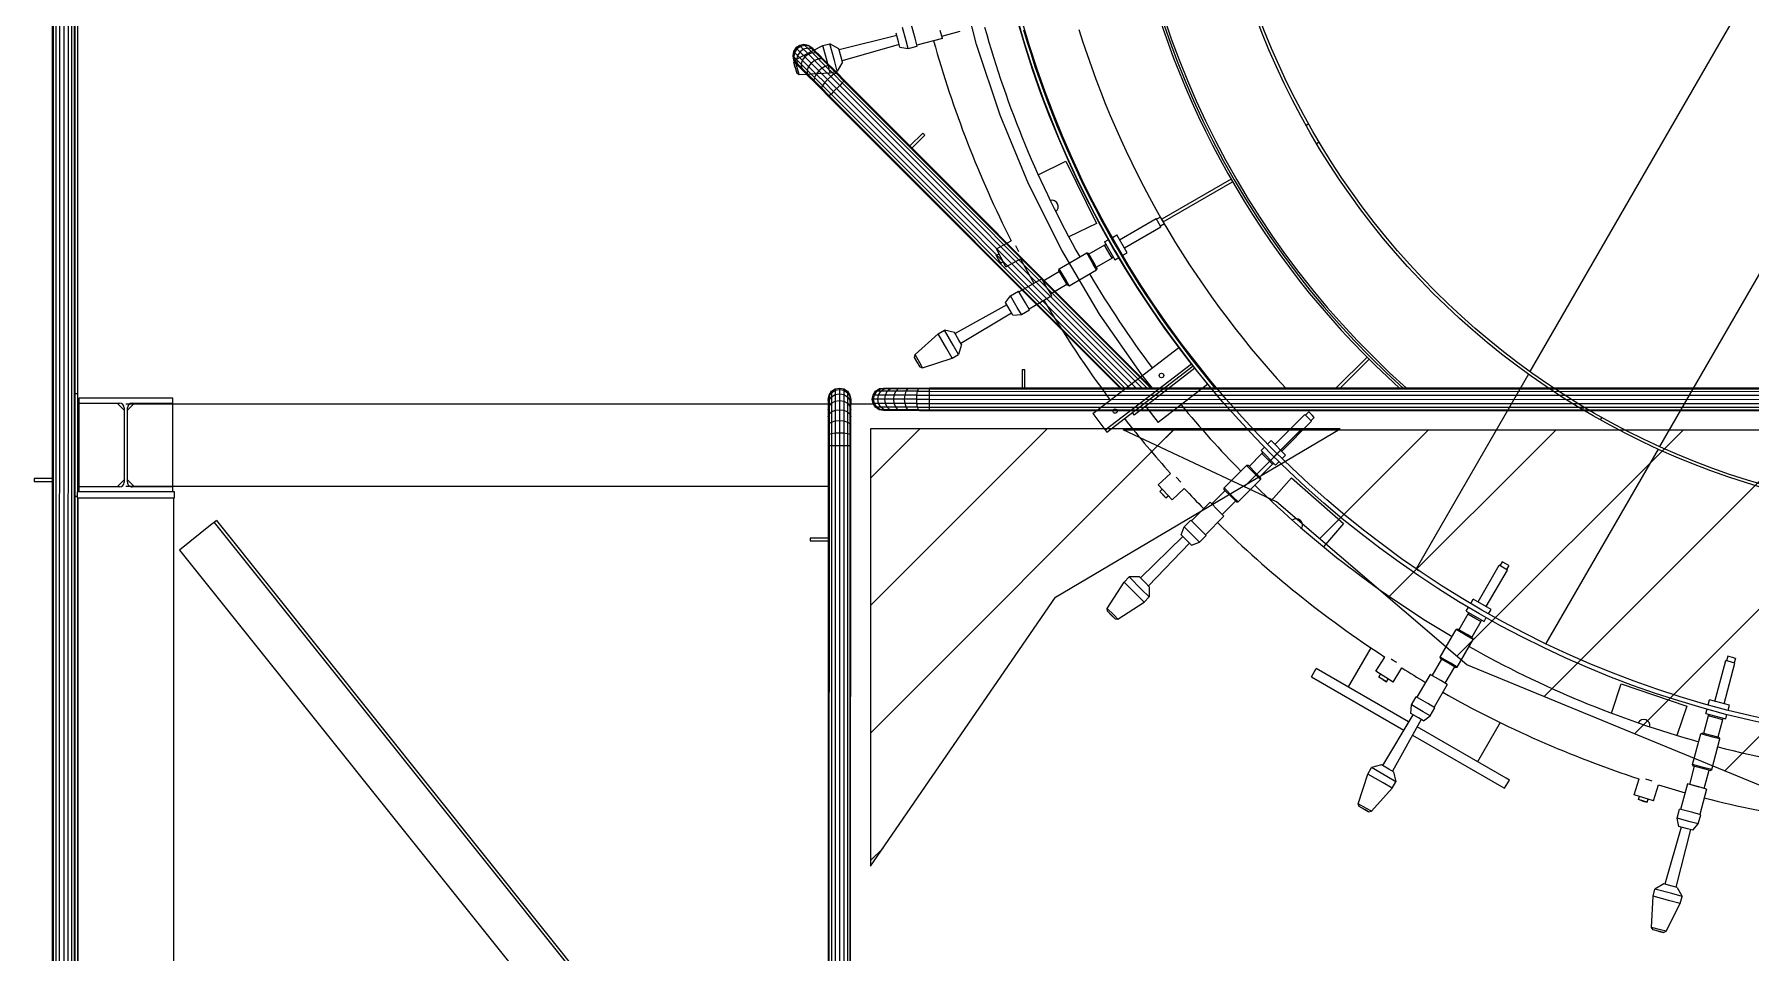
# Model space of a CAD drawing. Header units: metres. Extents: x 0 to 63075, y 0 to 44550.
# Drawn here: x 50758 to 51316, y 39981 to 40279 of the extents above; entities that cross this region are included whole.
import ezdxf

# ---------------------------------------------------------------- set-up
doc = ezdxf.new("R2010")
doc.units = ezdxf.units.M
doc.header["$LTSCALE"] = 75
for name, color, linetype in [('GSB', 7, 'Continuous'), ('ML6', 1, 'Continuous'), ('SL1', 8, 'Continuous')]:
    doc.layers.add(name, color=color, linetype=linetype)
pattern_1 = [(44.99813, (326091.56, -18363.04), (-137.8813, 137.89033), [])]

# ---------------------------------------------------------------- blocks, each defined once
blk = doc.blocks.new('A$C6bae614f')
at = {"layer": 'SL1'}
h = blk.add_hatch(dxfattribs=at)
h.set_pattern_fill('_USER', color=256, scale=195, angle=44.9981, style=0, pattern_type=0)
h.set_pattern_definition(pattern_1)
h.paths.add_polyline_path([(354382, 41825.8), (354998.5, 42189.8), (353982, 42189.9), (353982, 41244)])
h = blk.add_hatch(dxfattribs=at)
h.set_pattern_fill('_USER', color=256, scale=195, angle=44.9981, style=0, pattern_type=0)
h.set_pattern_definition(pattern_1)
h.paths.add_polyline_path([(354528.5, 42188.2), (358916.3, 42188), (358150.2, 41877.4), (357574.2, 41491.1), (356820.6, 41352.1), (355996.8, 41382), (355272.5, 41679.7), (354860.8, 42031.9)])
for p, q in [((352266, 48255.3), (352265.8, 42053.5)), ((352213.5, 48142.8), (352213.2, 40905)), ((352218.8, 48144.6), (352218.5, 40905)), ((352226.7, 48145.7), (352226.4, 40905)), ((352236, 48146.1), (352235.8, 40905)), ((352245.4, 48145.7), (352245.1, 40905)), ((352253.3, 48144.6), (352253, 40905)), ((352211.4, 40905), (352211.6, 48118.5)), ((352258.6, 48118.5), (352258.3, 40905)), ((352260.4, 48118.5), (352260.2, 40905)), ((355999.2, 43335.8), (355409.1, 42313.8)), ((354211.5, 43021), (354171.8, 43176.6)), ((356279.6, 43173.9), (355689.5, 42151.9)), ((354058.8, 43029.6), (354051.2, 43057.9)), ((354078.4, 43034.9), (354070.9, 43063.1)), ((354137.4, 43034.5), (354132.9, 43051.3)), ((354136.1, 43039.5), (354175.7, 43050.1)), ((353820.6, 43014.2), (353815.4, 43006.3)), ((353818.9, 42988.1), (353878.9, 43018.9)), ((353828.6, 43019.5), (353820.6, 43014.2)), ((353822.8, 43012), (353820.6, 43014.2)), ((353830.7, 43017.3), (353822.8, 43012)), ((353837.9, 43021.4), (353828.6, 43019.5)), ((353830.7, 43017.3), (353828.6, 43019.5)), ((353840, 43019.3), (353830.7, 43017.3)), ((353830.7, 43017.3), (353847.5, 43000.6)), ((353846.1, 43013.1), (353837.1, 43010.9)), ((353847.2, 43019.5), (353837.9, 43021.4)), ((353840, 43019.3), (353837.9, 43021.4)), ((353849.2, 43017.6), (353840, 43019.3)), ((353856, 43003.3), (353840, 43019.3)), ((353854.9, 43011.8), (353846.1, 43013.1)), ((353855.1, 43014.2), (353847.2, 43019.5)), ((353849.2, 43017.6), (353847.2, 43019.5)), ((353856.9, 43012.4), (353849.2, 43017.6)), ((353907.3, 42959.4), (353849.2, 43017.6)), ((353856.9, 43012.4), (353855.1, 43014.2)), ((353878.9, 43018.9), (353894.2, 43023.1)), ((353888.7, 42982.3), (353878.9, 43018.9)), ((353904, 42986.4), (353894.2, 43023.1)), ((353913.6, 43012.2), (353894.2, 43023.1)), ((354038.6, 43040.7), (353914.3, 43009.6)), ((354043.9, 43021), (353920.7, 42985.8)), ((354042.2, 43027.1), (354037.2, 43046.1)), ((354045.4, 43015.5), (354042.2, 43027.1)), ((354045.4, 43015.5), (354063.4, 43012.4)), ((354063.4, 43012.4), (354058.8, 43029.6)), ((354063.4, 43012.4), (354083, 43017.7)), ((354083, 43017.7), (354078.4, 43034.9)), ((354137.4, 43034.5), (354082.5, 43019.6)), ((354262.2, 42868.6), (354211.5, 43021)), ((353815.4, 43006.3), (353813.5, 42997)), ((353813.5, 42997), (353815.4, 42987.6)), ((353815.6, 42994.9), (353813.5, 42997)), ((353817.5, 43004.1), (353815.4, 43006.3)), ((353815.4, 42987.6), (353820.6, 42979.7)), ((353817.3, 42985.7), (353815.4, 42987.6)), ((353817.5, 43004.1), (353815.6, 42994.9)), ((353815.6, 42994.9), (353817.3, 42985.7)), ((353831.6, 42978.9), (353815.6, 42994.9)), ((353816.2, 42982.7), (353818.9, 42988.1)), ((353820, 42968.6), (353816.2, 42982.7)), ((353818.9, 42971.3), (353816.2, 42982.7)), ((353817.3, 42985.7), (353822.4, 42977.9)), ((353823, 42980), (353817.3, 42985.7)), ((353822.8, 43012), (353817.5, 43004.1)), ((353834.3, 42987.4), (353817.5, 43004.1)), ((353824.1, 42968.6), (353818.9, 42988.1)), ((353822.4, 42977.9), (353820.6, 42979.7)), ((353823.9, 42997.7), (353821.7, 42988.7)), ((353821.7, 42988.7), (353823, 42980)), ((353827.6, 42972.7), (353822.4, 42977.9)), ((353889, 42945.8), (353822.8, 43012)), ((353823, 42980), (353827.6, 42972.7)), ((353832.2, 42970.8), (353823, 42980)), ((353829.4, 43005.5), (353823.9, 42997.7)), ((353837.1, 43010.9), (353829.4, 43005.5)), ((353834.3, 42987.4), (353831.6, 42978.9)), ((353878, 42932.5), (353831.6, 42978.9)), ((353831.6, 42978.9), (353832.2, 42970.8)), ((353839.8, 42995), (353834.3, 42987.4)), ((353864.4, 42957.2), (353834.3, 42987.4)), ((353847.5, 43000.6), (353839.8, 42995)), ((353856, 43003.3), (353847.5, 43000.6)), ((353847.5, 43000.6), (353877.6, 42970.4)), ((353853.8, 42981.1), (353848, 42973.7)), ((353861.2, 42986.9), (353853.8, 42981.1)), ((353862.2, 43007.2), (353854.9, 43011.8)), ((353884.8, 42974.4), (353856, 43003.3)), ((353864.1, 43002.6), (353856, 43003.3)), ((353862.2, 43007.2), (353856.9, 43012.4)), ((353869.1, 42990.1), (353861.2, 42986.9)), ((353870.6, 42998.8), (353862.2, 43007.2)), ((353870.6, 42998.8), (353864.1, 43002.6)), ((353876.3, 42990.4), (353869.1, 42990.1)), ((353881.8, 42987.6), (353870.6, 42998.8)), ((353881.8, 42987.6), (353876.3, 42990.4)), ((353910.1, 42959.2), (353881.8, 42987.6)), ((353891, 42975.7), (353884.8, 42974.4)), ((353894.7, 42960), (353888.7, 42982.3)), ((353895.2, 42974.2), (353891, 42975.7)), ((353910, 42964), (353904, 42986.4)), ((353921.4, 42983.1), (353910, 42964)), ((353918.4, 42994.1), (353913.6, 43012.2)), ((353921.4, 42983.1), (353918.4, 42994.1)), ((353818.9, 42971.3), (353822.3, 42960)), ((353822.3, 42960), (353820, 42968.6)), ((353822.3, 42960), (353827.3, 42956.6)), ((353827.3, 42956.6), (353824.1, 42968.6)), ((353827.3, 42956.6), (353894.7, 42960)), ((353836.1, 42964.3), (353827.6, 42972.7)), ((353875.5, 42927.5), (353832.2, 42970.8)), ((353832.2, 42970.8), (353836.1, 42964.3)), ((353847.3, 42953.1), (353836.1, 42964.3)), ((353844.7, 42965.7), (353844.5, 42958.5)), ((353844.5, 42958.5), (353847.3, 42953.1)), ((353848, 42973.7), (353844.7, 42965.7)), ((353860.7, 42939.7), (353847.3, 42953.1)), ((353860.4, 42950), (353859.1, 42943.9)), ((353859.1, 42943.9), (353860.7, 42939.7)), ((353864.4, 42957.2), (353860.4, 42950)), ((353875.6, 42924.7), (353860.7, 42939.7)), ((353870.4, 42964.4), (353864.4, 42957.2)), ((353882.7, 42938.9), (353864.4, 42957.2)), ((353877.6, 42970.4), (353870.4, 42964.4)), ((353884.8, 42974.4), (353877.6, 42970.4)), ((353877.6, 42970.4), (353895.9, 42952.1)), ((353882.7, 42938.9), (353878, 42932.5)), ((353889, 42945.8), (353882.7, 42938.9)), ((353882.7, 42938.9), (353902, 42919.6)), ((353902.4, 42956.9), (353884.8, 42974.4)), ((353895.9, 42952.1), (353889, 42945.8)), ((353889, 42945.8), (353908.6, 42926.2)), ((353894.7, 42960), (353910, 42964)), ((353902.4, 42956.9), (353895.9, 42952.1)), ((353895.9, 42952.1), (353915.2, 42932.8)), ((353907.3, 42959.4), (353902.4, 42956.9)), ((353902.4, 42956.9), (353920.8, 42938.4)), ((353910.1, 42959.2), (353907.3, 42959.4)), ((353907.3, 42959.4), (353924.5, 42942.2)), ((353925.9, 42943.5), (353910.1, 42959.2)), ((353920.8, 42938.4), (353915.2, 42932.8)), ((353924.5, 42942.2), (353920.8, 42938.4)), ((354580.9, 42278.3), (353920.8, 42938.4)), ((353925.9, 42943.5), (353924.5, 42942.2)), ((354588.4, 42278.3), (353924.5, 42942.2)), ((353925.9, 42943.5), (354591, 42278.3)), ((353878, 42932.5), (353875.5, 42927.5)), ((353875.5, 42927.5), (353875.6, 42924.7)), ((353875.5, 42927.5), (353892.7, 42910.3)), ((353875.6, 42924.7), (353891.3, 42909)), ((353878, 42932.5), (353896.4, 42914)), ((353892.7, 42910.3), (353891.3, 42909)), ((354522, 42278.3), (353891.3, 42909)), ((353896.4, 42914), (353892.7, 42910.3)), ((354524.6, 42278.3), (353892.7, 42910.3)), ((353902, 42919.6), (353896.4, 42914)), ((354532.1, 42278.3), (353896.4, 42914)), ((353915.2, 42932.8), (353902, 42919.6)), ((354543.3, 42278.3), (353902, 42919.6)), ((354556.5, 42278.3), (353908.6, 42926.2)), ((354569.7, 42278.3), (353915.2, 42932.8)), ((354323.7, 42720.2), (354262.2, 42868.6)), ((354094.9, 42829.7), (354067.3, 42802.1)), ((354099.4, 42825.2), (354094.9, 42829.7)), ((354930.3, 42849.4), (354924.8, 42846.3)), ((354071.8, 42797.6), (354099.4, 42825.2)), ((354947.3, 42807.3), (354952.8, 42810.5)), ((354344.7, 42739.6), (354404.4, 42769)), ((354404.4, 42769), (354470.7, 42634.5)), ((354395.6, 42576.6), (354323.7, 42720.2)), ((354762.3, 42730.1), (354612, 42643.4)), ((354615.2, 42637.9), (354765.4, 42724.6)), ((354520.9, 42599.1), (354600, 42644.7)), ((354606.4, 42633.6), (354600, 42644.7)), ((354609.6, 42648.1), (354600.9, 42643.2)), ((354614.9, 42639), (354609.6, 42648.1)), ((354470.7, 42634.5), (354411, 42605)), ((354505.6, 42604), (354515, 42609.4)), ((354537.2, 42570.9), (354515, 42609.4)), ((354531.3, 42581.2), (354610.4, 42626.9)), ((354610.4, 42626.9), (354606.4, 42633.6)), ((354618.1, 42633.5), (354609.5, 42628.4)), ((354618.1, 42633.5), (354614.9, 42639)), ((354253.9, 42565.5), (354260.1, 42568.8)), ((354254.3, 42579.6), (354286.4, 42596.7)), ((354275, 42540.8), (354254.3, 42579.6)), ((354300, 42579), (354296.4, 42585.8)), ((354303.1, 42573.1), (354300, 42579)), ((354390.4, 42536.4), (354449.9, 42570.8)), ((354477.5, 42438.4), (354395.6, 42576.6)), ((354463.2, 42547.8), (354449.9, 42570.8)), ((354453.5, 42569.5), (354449.9, 42570.8)), ((354464.9, 42549.7), (354453.5, 42569.5)), ((354488.6, 42587.2), (354454.6, 42567.6)), ((354488.6, 42594.2), (354497.3, 42599.2)), ((354488.6, 42594.2), (354510.8, 42555.6)), ((354491.7, 42588.7), (354488.6, 42587.2)), ((354498.6, 42569.7), (354488.6, 42587.2)), ((354504.8, 42559.1), (354498.6, 42569.7)), ((354527.8, 42565.4), (354537.2, 42570.9)), ((354263, 42548.4), (354253.9, 42565.5)), ((354258.4, 42556.9), (354253.9, 42565.5)), ((354258.4, 42556.9), (354263, 42548.4)), ((354263, 42548.4), (354269.2, 42551.7)), ((354275, 42540.8), (354306.7, 42557.7)), ((354355.3, 42510.3), (354390.8, 42530.8)), ((354389.7, 42532.7), (354390.4, 42536.4)), ((354401.2, 42512.8), (354389.7, 42532.7)), ((354403.6, 42513.5), (354390.4, 42536.4)), ((354411.7, 42499.5), (354471.2, 42533.8)), ((354471.2, 42533.8), (354463.2, 42547.8)), ((354472, 42537.5), (354464.9, 42549.7)), ((354504.8, 42559.1), (354470.8, 42539.5)), ((354472, 42537.5), (354471.2, 42533.8)), ((354507.7, 42561), (354504.8, 42559.1)), ((354510.8, 42555.6), (354519.6, 42560.7)), ((354352.7, 42514.7), (354303.4, 42486.4)), ((354366, 42491.7), (354352.7, 42514.7)), ((354374.1, 42477.7), (354365.4, 42492.8)), ((354371.5, 42482.2), (354407, 42502.7)), ((354408.2, 42500.7), (354401.2, 42512.8)), ((354411.7, 42499.5), (354403.6, 42513.5)), ((354408.2, 42500.7), (354411.7, 42499.5)), ((354277, 42458.1), (354165, 42395.9)), ((354274.2, 42463), (354284.8, 42478)), ((354284, 42446), (354274.2, 42463)), ((354284.8, 42478), (354302.4, 42488.1)), ((354299.4, 42452.7), (354284.8, 42478)), ((354317, 42462.8), (354302.4, 42488.1)), ((354325.9, 42447.4), (354317, 42462.8)), ((354374.1, 42477.7), (354324.9, 42449.1)), ((354287.2, 42440.4), (354177.3, 42374.5)), ((354290, 42435.6), (354284, 42446)), ((354290, 42435.6), (354308.3, 42437.2)), ((354308.3, 42437.2), (354299.4, 42452.7)), ((354308.3, 42437.2), (354325.9, 42447.4)), ((354569.1, 42306.5), (354477.5, 42438.4)), ((354078.4, 42350.5), (354128.4, 42395.8)), ((354128.4, 42395.8), (354142, 42403.7)), ((354147.3, 42362.9), (354128.4, 42395.8)), ((354161, 42370.8), (354142, 42403.7)), ((354163.6, 42398.3), (354142, 42403.7)), ((354173, 42382.1), (354163.6, 42398.3)), ((354178.7, 42372.2), (354173, 42382.1)), ((354077.2, 42344.5), (354078.4, 42350.5)), ((354084.5, 42331.9), (354077.2, 42344.5)), ((354082.8, 42334.2), (354077.2, 42344.5)), ((354088.5, 42332.9), (354078.4, 42350.5)), ((354158.9, 42342.9), (354147.3, 42362.9)), ((354158.9, 42342.9), (354172.6, 42350.8)), ((354172.6, 42350.8), (354161, 42370.8)), ((354178.7, 42372.2), (354172.6, 42350.8)), ((354462.7, 42223.1), (354649.1, 42366.2)), ((354680.1, 42325.9), (354649.1, 42366.2)), ((355056.4, 42345.4), (354989.2, 42278.3)), ((354082.8, 42334.2), (354088.9, 42324.2)), ((354088.9, 42324.2), (354084.5, 42331.9)), ((354094.7, 42322.2), (354088.5, 42332.9)), ((354088.9, 42324.2), (354094.7, 42322.2)), ((354094.7, 42322.2), (354158.9, 42342.9)), ((354309.8, 42317.4), (354309.8, 42278.3)), ((354316.2, 42317.4), (354309.8, 42317.4)), ((354316.2, 42278.3), (354316.2, 42317.4)), ((354489.7, 42187.9), (354676.2, 42330.9)), ((354493.6, 42182.8), (354680.2, 42326)), ((354684.1, 42321), (354552.4, 42219.9)), ((354998.2, 42278.3), (355060.9, 42340.9)), ((355405.9, 42308.2), (355162.9, 41887.4)), ((353892.1, 42263.2), (353897.4, 42271.2)), ((353897.4, 42271.2), (353905.3, 42276.5)), ((353897.4, 42268.2), (353905.3, 42273.4)), ((353897.4, 42268.2), (353897.4, 42271.2)), ((353905.3, 42276.5), (353905.2, 39954.4)), ((353905.3, 42276.5), (353914.6, 42278.3)), ((353905.3, 42273.4), (353914.6, 42275.2)), ((353914.6, 42278.3), (353914.5, 39954.4)), ((353914.6, 42278.3), (353924, 42276.5)), ((353914.6, 42275.2), (353924, 42273.4)), ((353924, 42273.4), (353923.9, 39954.4)), ((353924, 42276.5), (353931.9, 42271.2)), ((353924, 42273.4), (353924, 42276.5)), ((353924, 42273.4), (353931.9, 42268.2)), ((353931.9, 42268.2), (353931.9, 42271.2)), ((353931.9, 42271.2), (353937.2, 42263.2)), ((353987.3, 42263.2), (353992.6, 42271.2)), ((353990.3, 42263.2), (353995.5, 42271.2)), ((353992.6, 42271.2), (354000.5, 42276.4)), ((354083.7, 42271.2), (353992.6, 42271.2)), ((353995.5, 42271.2), (354003.2, 42276.4)), ((353999.4, 42263.2), (354004.2, 42271.2)), ((354000.5, 42276.4), (354009.8, 42278.3)), ((354085.5, 42276.4), (354000.5, 42276.4)), ((354003.2, 42276.4), (354012.3, 42278.3)), ((354004.2, 42271.2), (354011.3, 42276.4)), ((354009.8, 42278.3), (354109.8, 42278.3)), ((354011.3, 42276.4), (354019.7, 42278.3)), ((354014, 42263.2), (354018.1, 42271.2)), ((354018.1, 42271.2), (354024.3, 42276.4)), ((354024.3, 42276.4), (354031.6, 42278.3)), ((354033.4, 42263.2), (354036.7, 42271.2)), ((354036.7, 42271.2), (354041.6, 42276.4)), ((354041.6, 42276.4), (354047.5, 42278.3)), ((354056.6, 42263.2), (354058.9, 42271.2)), ((354058.9, 42271.2), (354062.4, 42276.4)), ((354062.4, 42276.4), (354066.4, 42278.3)), ((354082.5, 42263.2), (354083.7, 42271.2)), ((354083.7, 42271.2), (354085.5, 42276.4)), ((354083.7, 42271.2), (354109.8, 42271.2)), ((354085.5, 42276.4), (354087.6, 42278.3)), ((354109.8, 42276.4), (354085.5, 42276.4)), ((359830.3, 42278.1), (354109.8, 42278.3)), ((354109.8, 42276.4), (354109.8, 42278.3)), ((354109.8, 42276.4), (359830.3, 42276.3)), ((354109.8, 42271.2), (354109.8, 42276.4)), ((354109.8, 42271.2), (359830.3, 42271)), ((354109.8, 42263.2), (354109.8, 42271.2)), ((354591.8, 42278.3), (354569.1, 42306.5)), ((354712, 42286.4), (354604.3, 42203.8)), ((352260.2, 42266.5), (352265.8, 42266.5)), ((352268.8, 42256.5), (352268.8, 42053.5)), ((352471.8, 42256.5), (352268.8, 42256.5)), ((352268.8, 42245.5), (352356.7, 42245.5)), ((352351.7, 42245.5), (352366.7, 42230.5)), ((352366.7, 42235.5), (352366.7, 42074.5)), ((352370.3, 42244), (353890.2, 42243.9)), ((352373.9, 42230.5), (352388.9, 42245.5)), ((352373.9, 42074.5), (352373.9, 42235.5)), ((352383.9, 42245.5), (352471.8, 42245.5)), ((352471.8, 42053.5), (352471.8, 42256.5)), ((353890.2, 42253.9), (353890.1, 39954.4)), ((353890.2, 42253.9), (353892.1, 42263.2)), ((353890.2, 42251.4), (353892.1, 42260.5)), ((353890.2, 42244), (353892.1, 42252.4)), ((353890.2, 42232.1), (353892.1, 42239.4)), ((353892.1, 42263.2), (353892, 39954.4)), ((353892.1, 42260.5), (353897.4, 42268.2)), ((353892.1, 42252.4), (353897.4, 42259.6)), ((353892.1, 42239.4), (353897.4, 42245.6)), ((353897.4, 42268.2), (353897.3, 39954.4)), ((353897.4, 42259.6), (353905.3, 42264.3)), ((353897.4, 42245.6), (353905.3, 42249.7)), ((353905.3, 42264.3), (353914.6, 42266)), ((353905.3, 42249.7), (353914.6, 42251.2)), ((353914.6, 42266), (353924, 42264.3)), ((353914.6, 42251.2), (353924, 42249.7)), ((353924, 42264.3), (353931.9, 42259.6)), ((353924, 42249.7), (353931.9, 42245.6)), ((353931.9, 42268.2), (353931.8, 39954.4)), ((353931.9, 42268.2), (353937.2, 42260.5)), ((353931.9, 42259.6), (353937.2, 42252.4)), ((353931.9, 42245.6), (353937.2, 42239.4)), ((353937.2, 42263.2), (353937.1, 39954.4)), ((353937.2, 42263.2), (353939, 42253.9)), ((353937.2, 42260.5), (353939, 42251.4)), ((353937.2, 42252.4), (353939, 42244)), ((353937.2, 42239.4), (353939, 42232.1)), ((353938.9, 39954.4), (353939, 42244)), ((353939, 42253.9), (353939, 42251.4)), ((353939, 42251.4), (353939, 42244)), ((353939, 42243.9), (353987.7, 42243.9)), ((353985.4, 42253.9), (353987.3, 42263.2)), ((354082.1, 42253.9), (353985.4, 42253.9)), ((353987.3, 42244.6), (353985.4, 42253.9)), ((354082.5, 42263.2), (353987.3, 42263.2)), ((353992.6, 42236.6), (353987.3, 42244.6)), ((354082.5, 42244.6), (353987.3, 42244.6)), ((353988.5, 42253.9), (353990.3, 42263.2)), ((353990.3, 42244.6), (353988.5, 42253.9)), ((353995.5, 42236.6), (353990.3, 42244.6)), ((354083.7, 42236.6), (353992.6, 42236.6)), ((354000.5, 42231.4), (353992.6, 42236.6)), ((354003.2, 42231.4), (353995.5, 42236.6)), ((353997.7, 42253.9), (353999.4, 42263.2)), ((353999.4, 42244.6), (353997.7, 42253.9)), ((354004.2, 42236.6), (353999.4, 42244.6)), ((354011.3, 42231.4), (354004.2, 42236.6)), ((354012.6, 42253.9), (354014, 42263.2)), ((354014, 42244.6), (354012.6, 42253.9)), ((354018.1, 42236.6), (354014, 42244.6)), ((354024.3, 42231.4), (354018.1, 42236.6)), ((354032.3, 42253.9), (354033.4, 42263.2)), ((354033.4, 42244.6), (354032.3, 42253.9)), ((354036.7, 42236.6), (354033.4, 42244.6)), ((354041.6, 42231.4), (354036.7, 42236.6)), ((354055.8, 42253.9), (354056.6, 42263.2)), ((354056.6, 42244.6), (354055.8, 42253.9)), ((354058.9, 42236.6), (354056.6, 42244.6)), ((354062.4, 42231.4), (354058.9, 42236.6)), ((354082.1, 42253.9), (354082.5, 42263.2)), ((354082.5, 42244.6), (354082.1, 42253.9)), ((354082.1, 42253.9), (354109.8, 42253.9)), ((354083.7, 42236.6), (354082.5, 42244.6)), ((354082.5, 42244.6), (354109.8, 42244.6)), ((354082.5, 42263.2), (354109.8, 42263.2)), ((354083.7, 42236.6), (354109.8, 42236.6)), ((354085.5, 42231.4), (354083.7, 42236.6)), ((354109.8, 42253.9), (354109.8, 42263.2)), ((354109.8, 42263.2), (359830.3, 42263.1)), ((354109.8, 42244.6), (354109.8, 42253.9)), ((354109.8, 42253.9), (359830.3, 42253.7)), ((354109.8, 42244.6), (359830.3, 42244.4)), ((354109.8, 42236.6), (354109.8, 42244.6)), ((354109.8, 42236.6), (359830.3, 42236.5)), ((354109.8, 42231.4), (354109.8, 42236.6)), ((354577.3, 42239), (354604.3, 42203.8)), ((355525.9, 42237.3), (355522.7, 42231.8)), ((353890.2, 42216.3), (353892.1, 42222.1)), ((353890.2, 42197.3), (353892.1, 42201.4)), ((353892.1, 42222.1), (353897.4, 42227)), ((353892.1, 42201.4), (353897.4, 42204.8)), ((353897.4, 42227), (353905.3, 42230.3)), ((353897.4, 42204.8), (353905.3, 42207.1)), ((353905.3, 42230.3), (353914.6, 42231.5)), ((353905.3, 42207.1), (353914.6, 42207.9)), ((353914.6, 42231.5), (353924, 42230.3)), ((353914.6, 42207.9), (353924, 42207.1)), ((353924, 42230.3), (353931.9, 42227)), ((353924, 42207.1), (353931.9, 42204.8)), ((353931.9, 42227), (353937.2, 42222.1)), ((353931.9, 42204.8), (353937.2, 42201.4)), ((353937.2, 42222.1), (353939, 42216.3)), ((353937.2, 42201.4), (353939, 42197.3)), ((354085.5, 42231.4), (354000.5, 42231.4)), ((354009.8, 42229.5), (354000.5, 42231.4)), ((354012.3, 42229.5), (354003.2, 42231.4)), ((354087.6, 42229.5), (354009.8, 42229.5)), ((354019.7, 42229.5), (354011.3, 42231.4)), ((354031.6, 42229.5), (354024.3, 42231.4)), ((354047.5, 42229.5), (354041.6, 42231.4)), ((354066.4, 42229.5), (354062.4, 42231.4)), ((354087.6, 42229.5), (354085.5, 42231.4)), ((354085.5, 42231.4), (354109.8, 42231.4)), ((354087.6, 42229.5), (354109.8, 42229.5)), ((354109.8, 42229.5), (354109.8, 42231.4)), ((354109.8, 42231.4), (359830.3, 42231.2)), ((354109.8, 42229.5), (359830.3, 42229.3)), ((354462.7, 42223.1), (354493.6, 42182.8)), ((354548.5, 42224.9), (354552.4, 42219.9)), ((354857.2, 42156.4), (354921.8, 42221)), ((354871.8, 42141.8), (354936.4, 42206.4)), ((354930.9, 42211.9), (354921.8, 42221)), ((354930.2, 42226.7), (354923, 42219.7)), ((354937.6, 42219.3), (354930.2, 42226.7)), ((354936.4, 42206.4), (354930.9, 42211.9)), ((354942.1, 42214.8), (354935.1, 42207.6)), ((354942.1, 42214.8), (354937.6, 42219.3)), ((355561.7, 42209.3), (355564.9, 42214.8)), ((353890.2, 42176.2), (353892.1, 42178.2)), ((353892.1, 42178.2), (353897.4, 42180)), ((353897.4, 42180), (353905.3, 42181.2)), ((353905.3, 42181.2), (353914.6, 42181.6)), ((353914.6, 42181.6), (353924, 42181.2)), ((353924, 42181.2), (353931.9, 42180)), ((353931.9, 42180), (353937.2, 42178.2)), ((353937.2, 42178.2), (353939, 42176.2)), ((354841.1, 42157.1), (354848.8, 42164.8)), ((354880.2, 42133.4), (354848.8, 42164.8)), ((353890.2, 42153.9), (353892.1, 42153.9)), ((353892.1, 42153.9), (353897.4, 42153.9)), ((353897.4, 42153.9), (353905.3, 42153.9)), ((353905.3, 42153.9), (353914.6, 42153.9)), ((353914.6, 42153.9), (353924, 42153.9)), ((353924, 42153.9), (353931.9, 42153.9)), ((353931.9, 42153.9), (353937.2, 42153.9)), ((353937.2, 42153.9), (353939, 42153.9)), ((354829, 42136.5), (354801.3, 42108.8)), ((354827.2, 42143.3), (354834.4, 42150.4)), ((354827.2, 42143.3), (354858.7, 42111.8)), ((354831.6, 42138.8), (354829, 42136.5)), ((354843.2, 42122.3), (354829, 42136.5)), ((354851.9, 42113.6), (354843.2, 42122.3)), ((354872.5, 42125.7), (354880.2, 42133.4)), ((355686.3, 42146.3), (355443.3, 41725.5)), ((354604.7, 42068.6), (354631.3, 42093.4)), ((354653.5, 42074.9), (354643.7, 42085.4)), ((354747.3, 42062.1), (354795.9, 42110.7)), ((354814.6, 42091.9), (354795.9, 42110.7)), ((354799.7, 42110.4), (354795.9, 42110.7)), ((354815.9, 42094.2), (354799.7, 42110.4)), ((354826.1, 42080.5), (354814.6, 42091.9)), ((354825.8, 42084.3), (354815.9, 42094.2)), ((354851.9, 42113.6), (354824.2, 42085.9)), ((354825.8, 42084.3), (354826.1, 42080.5)), ((354849.1, 42034.1), (354893, 42084.1)), ((354854.2, 42116.2), (354851.9, 42113.6)), ((354858.7, 42111.8), (354865.8, 42118.9)), ((354893, 42084.1), (355005.8, 41985.2)), ((352172.3, 42082.5), (352172.3, 42076.1)), ((352211.4, 42082.5), (352172.3, 42082.5)), ((352172.3, 42076.1), (352211.4, 42076.1)), ((352265.3, 42053.5), (352265.3, 42041)), ((352475.3, 42053.5), (352265.3, 42053.5)), ((352356.7, 42064.5), (352268.8, 42064.5)), ((352366.7, 42079.5), (352351.7, 42064.5)), ((352370.3, 42066), (353890.2, 42065.9)), ((352373.9, 42079.5), (352388.9, 42064.5)), ((352471.8, 42064.5), (352383.9, 42064.5)), ((352475.3, 42041), (352475.3, 42053.5)), ((354634.7, 42036.4), (354604.7, 42068.6)), ((354608, 42054.8), (354613.1, 42059.6)), ((354621.2, 42040.7), (354608, 42054.8)), ((354614.6, 42047.7), (354608, 42054.8)), ((354614.6, 42047.7), (354621.2, 42040.7)), ((354634.7, 42036.4), (354661, 42061)), ((354720.2, 42027.7), (354749.2, 42056.7)), ((354766.1, 42043.3), (354747.3, 42062.1)), ((354747.6, 42058.3), (354747.3, 42062.1)), ((354763.8, 42042.1), (354747.6, 42058.3)), ((354777.5, 42031.9), (354826.1, 42080.5)), ((352265.3, 42043.5), (352260.2, 42043.5)), ((352265.3, 42041), (352475.3, 42041)), ((352265.8, 42041), (352265.8, 40905)), ((352266.8, 42041), (352266.7, 39614.5)), ((352473.8, 42041), (352473.7, 39614.5)), ((354621.2, 42040.7), (354626.3, 42045.4)), ((354716.6, 42031.4), (354676.2, 41991.2)), ((354735.3, 42012.6), (354716.6, 42031.4)), ((354746.8, 42001.2), (354735.3, 42012.6)), ((354743.1, 42004.8), (354772.1, 42033.8)), ((354773.7, 42032.2), (354763.8, 42042.1)), ((354777.5, 42031.9), (354766.1, 42043.3)), ((354773.7, 42032.2), (354777.5, 42031.9)), ((352553.8, 41981.6), (352486.7, 41927.9)), ((352561.4, 41987.6), (352553.8, 41981.6)), ((352566.3, 41991.6), (352561.4, 41987.6)), ((352561.4, 41987.6), (353849, 40378)), ((352566.3, 41991.6), (353853.9, 40382)), ((354654.1, 41961.1), (354660.4, 41978.3)), ((354660.4, 41978.3), (354674.8, 41992.7)), ((354681.1, 41957.6), (354660.4, 41978.3)), ((354695.5, 41972), (354674.8, 41992.7)), ((354746.8, 42001.2), (354706.6, 41960.8)), ((355005.8, 41985.2), (354961.9, 41935.1)), ((353851.1, 41953.9), (353851.1, 41947.6)), ((353890.2, 41953.9), (353851.1, 41953.9)), ((353851.1, 41947.6), (353890.2, 41947.6)), ((354658.1, 41957.1), (354566, 41868)), ((354672.5, 41942.7), (354583.4, 41850.6)), ((354668, 41947.2), (354654.1, 41961.1)), ((354676.5, 41938.7), (354668, 41947.2)), ((354676.5, 41938.7), (354693.7, 41945)), ((354693.7, 41945), (354681.1, 41957.6)), ((354693.7, 41945), (354708.1, 41959.4)), ((354708.1, 41959.4), (354695.5, 41972)), ((352486.7, 41927.9), (353774.3, 40318.3)), ((355348.9, 41902.6), (355343.8, 41894)), ((355358, 41897.4), (355348.9, 41902.6)), ((354530.6, 41858.4), (354541.8, 41869.6)), ((354564, 41869.9), (354541.8, 41869.6)), ((354568.6, 41842.8), (354541.8, 41869.6)), ((354577.3, 41856.7), (354564, 41869.9)), ((355162.9, 41887.4), (355162.9, 41887.4)), ((355296.6, 41815.8), (355342.2, 41894.9)), ((355314.5, 41805.5), (355360.1, 41884.6)), ((355353.4, 41888.5), (355342.2, 41894.9)), ((355360.1, 41884.6), (355353.4, 41888.5)), ((355363.5, 41894.2), (355358, 41897.4)), ((355363.5, 41894.2), (355358.6, 41885.5)), ((354494.1, 41801.7), (354530.6, 41858.4)), ((354557.4, 41831.6), (354530.6, 41858.4)), ((354573.8, 41815.2), (354557.4, 41831.6)), ((354585, 41826.4), (354568.6, 41842.8)), ((354573.8, 41815.2), (354585, 41826.4)), ((354585.3, 41848.6), (354577.3, 41856.7)), ((354585.3, 41848.6), (354585, 41826.4)), ((354508.4, 41787.4), (354494.1, 41801.7)), ((354494.5, 41795.7), (354494.1, 41801.7)), ((354504.8, 41785.4), (354494.5, 41795.7)), ((354502.5, 41787.2), (354494.5, 41795.7)), ((354502.5, 41787.2), (354511.1, 41779.1)), ((354517.1, 41778.7), (354508.4, 41787.4)), ((354517.1, 41778.7), (354573.8, 41815.2)), ((355274.5, 41789.3), (355254.9, 41755.4)), ((355271, 41795.4), (355276.1, 41804.1)), ((355271, 41795.4), (355309.6, 41773.1)), ((355276.4, 41792.2), (355274.5, 41789.3)), ((355291.9, 41779.3), (355274.5, 41789.3)), ((355280.8, 41812.4), (355286.3, 41821.8)), ((355324.8, 41799.5), (355286.3, 41821.8)), ((355319.4, 41790.1), (355324.8, 41799.5)), ((354511.1, 41779.1), (354504.8, 41785.4)), ((354511.1, 41779.1), (354517.1, 41778.7)), ((355214.8, 41696.3), (355249.2, 41755.8)), ((355252.9, 41756.5), (355249.2, 41755.8)), ((355272.2, 41742.5), (355249.2, 41755.8)), ((355272.8, 41745), (355252.9, 41756.5)), ((355302.6, 41773.1), (355283, 41739.2)), ((355302.6, 41773.1), (355291.9, 41779.3)), ((355304.1, 41776.3), (355302.6, 41773.1)), ((355309.6, 41773.1), (355314.6, 41781.9)), ((355064.3, 41716.7), (355015.4, 41631.9)), ((355251.8, 41674.9), (355286.2, 41734.5)), ((355286.2, 41734.5), (355272.2, 41742.5)), ((355284.9, 41738), (355272.8, 41745)), ((355284.9, 41738), (355286.2, 41734.5)), ((355443.3, 41725.5), (355443.3, 41725.5)), ((355075.4, 41665.7), (355094.7, 41696.5)), ((355115.3, 41687.9), (355108.8, 41692)), ((355120.9, 41684.4), (355115.3, 41687.9)), ((355197.5, 41656.1), (355218, 41691.6)), ((355237.8, 41683), (355214.8, 41696.3)), ((355216.1, 41692.7), (355214.8, 41696.3)), ((355236, 41681.2), (355216.1, 41692.7)), ((355225.6, 41639.9), (355246.1, 41675.4)), ((355248.1, 41674.2), (355236, 41681.2)), ((355251.8, 41674.9), (355237.8, 41683)), ((355809.2, 41600.6), (355832.8, 41688.8)), ((355829.1, 41595.2), (355852.7, 41683.4)), ((355845.2, 41685.5), (355832.8, 41688.8)), ((355837.2, 41698), (355834.5, 41688.3)), ((355847.3, 41695.3), (355837.2, 41698)), ((355852.7, 41683.4), (355845.2, 41685.5)), ((355853.5, 41693.6), (355847.3, 41695.3)), ((355853.5, 41693.6), (355851, 41683.9)), ((354936.3, 41653.8), (354946.6, 41671.6)), ((354936.3, 41653.8), (355135.9, 41538.5)), ((355146.5, 41556.2), (354946.6, 41671.6)), ((355112.7, 41642.4), (355075.4, 41665.7)), ((355082.2, 41653.2), (355085.9, 41659.1)), ((355098.6, 41643), (355082.2, 41653.2)), ((355090.3, 41648), (355082.2, 41653.2)), ((355090.3, 41648), (355098.6, 41643)), ((355098.6, 41643), (355102.3, 41648.9)), ((355112.7, 41642.4), (355131.8, 41672.9)), ((355193.1, 41658.6), (355164.5, 41609.4)), ((355216.1, 41645.4), (355193.1, 41658.6)), ((355230.1, 41637.3), (355216.1, 41645.4)), ((355248.1, 41674.2), (355251.8, 41674.9)), ((355585.2, 41575.3), (355606.6, 41638.3)), ((355606.6, 41638.3), (355748.6, 41590.1)), ((355152.6, 41592.9), (355162.8, 41610.5)), ((355188.1, 41595.8), (355162.8, 41610.5)), ((355230.1, 41637.3), (355201.8, 41587.9)), ((355794.8, 41593.2), (355797.6, 41603.7)), ((355840.6, 41592.1), (355797.6, 41603.7)), ((355155.8, 41571.8), (355089.9, 41461.9)), ((355150.9, 41574.6), (355152.6, 41592.9)), ((355168, 41564.8), (355150.9, 41574.6)), ((355177.9, 41578.2), (355152.6, 41592.9)), ((355178.4, 41558.8), (355168, 41564.8)), ((355193.4, 41569.3), (355177.9, 41578.2)), ((355178.4, 41558.8), (355193.4, 41569.3)), ((355203.5, 41586.9), (355188.1, 41595.8)), ((355193.4, 41569.3), (355203.5, 41586.9)), ((355748.6, 41590.1), (355727.2, 41527.1)), ((355794.7, 41569.3), (355784.5, 41531.4)), ((355789.7, 41574.2), (355792.4, 41584)), ((355789.7, 41574.2), (355832.7, 41562.7)), ((355795.8, 41572.6), (355794.7, 41569.3)), ((355814.1, 41564.1), (355794.7, 41569.3)), ((355826, 41560.9), (355814.1, 41564.1)), ((355826.7, 41564.3), (355826, 41560.9)), ((355832.7, 41562.7), (355835.3, 41572.5)), ((355837.8, 41581.6), (355840.6, 41592.1)), ((355173.5, 41561.6), (355111.3, 41449.5)), ((355154.7, 41527.7), (355347.1, 41416.6)), ((355357.4, 41434.4), (355164.7, 41545.7)), ((355344.7, 41554.7), (355295.8, 41470)), ((355761.1, 41464), (355778.9, 41530.3)), ((355782.3, 41532), (355778.9, 41530.3)), ((355804.5, 41523.5), (355778.9, 41530.3)), ((355804.5, 41526), (355782.3, 41532)), ((355826, 41560.9), (355815.8, 41523)), ((355802.4, 41452.9), (355820.1, 41519.3)), ((355818, 41522.4), (355804.5, 41526)), ((355820.1, 41519.3), (355804.5, 41523.5)), ((355818, 41522.4), (355820.1, 41519.3)), ((355058.3, 41443.5), (355066.1, 41457.2)), ((355087.5, 41463.3), (355066.1, 41457.2)), ((355099, 41438.2), (355066.1, 41457.2)), ((355103.7, 41453.9), (355087.5, 41463.3)), ((355113.6, 41448.2), (355103.7, 41453.9)), ((355754.8, 41420.6), (355765.4, 41460.3)), ((355786.7, 41457.1), (355761.1, 41464)), ((355763.3, 41460.8), (355761.1, 41464)), ((355785.4, 41454.9), (355763.3, 41460.8)), ((355799, 41451.3), (355785.4, 41454.9)), ((355802.4, 41452.9), (355786.7, 41457.1)), ((355799, 41451.3), (355802.4, 41452.9)), ((355037.6, 41379.2), (355058.3, 41443.5)), ((355091.1, 41424.5), (355058.3, 41443.5)), ((355111.1, 41412.9), (355091.1, 41424.5)), ((355119.1, 41426.6), (355099, 41438.2)), ((355111.1, 41412.9), (355119.1, 41426.6)), ((355113.6, 41448.2), (355119.1, 41426.6)), ((355347.1, 41416.6), (355354.2, 41412.5)), ((355354.2, 41412.5), (355364.5, 41430.3)), ((355364.5, 41430.3), (355357.4, 41434.4)), ((355634.4, 41398.3), (355645, 41433.1)), ((355667.1, 41430.1), (355659.8, 41432.4)), ((355673.4, 41428.2), (355667.1, 41430.1)), ((355676.4, 41385.4), (355687, 41419.8)), ((355749.9, 41422), (355735, 41367)), ((355775.5, 41415.1), (355749.9, 41422)), ((355774.3, 41415.4), (355754.8, 41420.6)), ((355791.1, 41410.9), (355774.3, 41415.4)), ((355786.2, 41412.2), (355796.8, 41451.9)), ((355055.1, 41369.1), (355037.6, 41379.2)), ((355039.6, 41373.5), (355037.6, 41379.2)), ((355065.8, 41362.9), (355111.1, 41412.9)), ((355676.4, 41385.4), (355634.4, 41398.3)), ((355644.1, 41388), (355646.1, 41394.7)), ((355662.6, 41382.4), (355644.1, 41388)), ((355653.3, 41385.1), (355644.1, 41388)), ((355653.3, 41385.1), (355662.6, 41382.4)), ((355662.6, 41382.4), (355664.6, 41389)), ((355791.1, 41410.9), (355776.5, 41355.9)), ((355052.2, 41366.2), (355039.6, 41373.5)), ((355049.6, 41367.4), (355039.6, 41373.5)), ((355049.6, 41367.4), (355059.9, 41361.8)), ((355059.9, 41361.8), (355052.2, 41366.2)), ((355065.8, 41362.9), (355055.1, 41369.1)), ((355059.9, 41361.8), (355065.8, 41362.9)), ((355727.8, 41347.9), (355733, 41367.6)), ((355756, 41340.4), (355727.8, 41347.9)), ((355730.9, 41329.9), (355727.8, 41347.9)), ((355761.3, 41360), (355733, 41367.6)), ((355778.5, 41355.4), (355761.3, 41360)), ((355773.2, 41335.8), (355778.5, 41355.4)), ((355736.3, 41328.4), (355701.1, 41205.2)), ((355756.1, 41323.1), (355724.9, 41198.8)), ((355749.9, 41324.8), (355730.9, 41329.9)), ((355761.5, 41321.7), (355749.9, 41324.8)), ((355773.2, 41335.8), (355756, 41340.4)), ((355761.5, 41321.7), (355773.2, 41335.8)), ((355675.3, 41179.2), (355679.4, 41194.5)), ((355698.5, 41205.9), (355679.4, 41194.5)), ((355716, 41184.7), (355679.4, 41194.5)), ((355716.5, 41201.1), (355698.5, 41205.9)), ((355727.6, 41198.1), (355716.5, 41201.1)), ((355727.6, 41198.1), (355738.4, 41178.7)), ((355672, 41111.8), (355675.3, 41179.2)), ((355711.9, 41169.4), (355675.3, 41179.2)), ((355703.5, 41103.4), (355734.3, 41163.4)), ((355734.3, 41163.4), (355711.9, 41169.4)), ((355738.4, 41178.7), (355716, 41184.7)), ((355734.3, 41163.4), (355738.4, 41178.7)), ((355691.5, 41106.6), (355672, 41111.8)), ((355675.4, 41106.8), (355672, 41111.8)), ((355689.4, 41103.1), (355675.4, 41106.8)), ((355686.6, 41103.5), (355675.4, 41106.8)), ((355686.6, 41103.5), (355698, 41100.8)), ((355698, 41100.8), (355689.4, 41103.1)), ((355703.5, 41103.4), (355691.5, 41106.6)), ((355698, 41100.8), (355703.5, 41103.4))]:
    blk.add_line(p, q, dxfattribs=at)
for points in [[(354382, 41825.8), (354998.5, 42189.8), (353982, 42189.9), (353982, 41244)], [(354528.5, 42188.2), (358916.3, 42188), (358150.2, 41877.4), (357574.2, 41491.1), (356820.6, 41352.1), (355996.8, 41382), (355272.5, 41679.7), (354860.8, 42031.9)]]:
    blk.add_lwpolyline(points, close=True, dxfattribs=at)
for centre, radius in [((356370.3, 43654.8), 2150), ((356370.3, 43654.8), 2140.5), ((356370.3, 43654.8), 1656.3), ((356370.3, 43654.8), 1650), ((354611.6, 42305.4), 4.76), ((354511.3, 42228.5), 4.76)]:
    blk.add_circle(centre, radius, dxfattribs=at)
for centre, radius, start, end in [((356370.3, 43654.8), 1855, 312.7636, 227.9089), ((356370.3, 43654.8), 1850, 180.0718, 228.0807), ((356370.3, 43654.8), 1845.2, 180.072, 228.2456), ((356370.3, 43654.8), 2150, 181.1828, 219.8108), ((356370.3, 43654.8), 2222.8, 195.5482, 209.448), ((356370.3, 43654.8), 2143.5, 196.3021, 219.9557), ((356370.3, 43654.8), 2028.5, 197.2423, 222.7348), ((356370.3, 43654.8), 2337.1, 195.5228, 206.9194), ((354374.8, 42670.8), 13.5, 305.5867, 106.9096), ((356370.3, 43654.8), 2337.1, 207.9981, 209.4734), ((356370.3, 43654.8), 2222.8, 210.5482, 216.8434), ((356370.3, 43654.8), 2337.1, 210.5228, 216.8754), ((352356.7, 42235.5), 10, 359.9981, 89.9981), ((352383.9, 42235.5), 10, 89.9981, 179.9981), ((356370.3, 43654.8), 2222.8, 219.4626, 224.448), ((356370.3, 43654.8), 2337.1, 218.1208, 221.9194), ((352356.7, 42074.5), 10, 269.9981, 359.9981), ((352383.9, 42074.5), 10, 179.9981, 269.9981), ((356370.3, 43654.8), 2337.1, 222.9981, 224.4734), ((356370.3, 43654.8), 2222.8, 225.5482, 239.4479), ((356370.3, 43654.8), 2337.1, 225.5228, 236.9194), ((354903.2, 41982), 13.5, 328.0857, 129.4105), ((356370.3, 43654.8), 2222.8, 240.5482, 254.4479), ((356370.3, 43654.8), 2337.1, 237.9981, 239.4734), ((356370.3, 43654.8), 2337.1, 240.5228, 251.9194), ((355655.1, 41547.9), 13.5, 350.5844, 151.9119), ((356370.3, 43654.8), 2222.8, 255.5482, 269.4479), ((356370.3, 43654.8), 2337.1, 252.9981, 254.4734), ((356370.3, 43654.8), 2337.1, 255.5228, 266.9194)]:
    blk.add_arc(centre, radius, start, end, dxfattribs=at)
blk.add_open_spline([(355162.9, 41887.4), (355162.8, 41887.5), (355164.6, 41886.3), (355168.1, 41883.8)], degree=3, dxfattribs=at)
blk = doc.blocks.new('zw$15D4')
at = {"layer": 'ML6', "xscale": 0.2502808837766805, "yscale": 0.2502808837766805, "zscale": 0.2502808837766805}
blk.add_blockref('A$C6bae614f', (-85544.74, -3177.34), dxfattribs=at)

msp = doc.modelspace()

# ---------------------------------------------------------------- block references
at = {"layer": 'GSB', "xscale": 0.6000000000000068, "yscale": 0.6000000000000068, "zscale": 0.6000000000000068}
msp.add_blockref('zw$15D4', (49200, 35721.63), dxfattribs=at)

doc.saveas('drawing.dxf')
